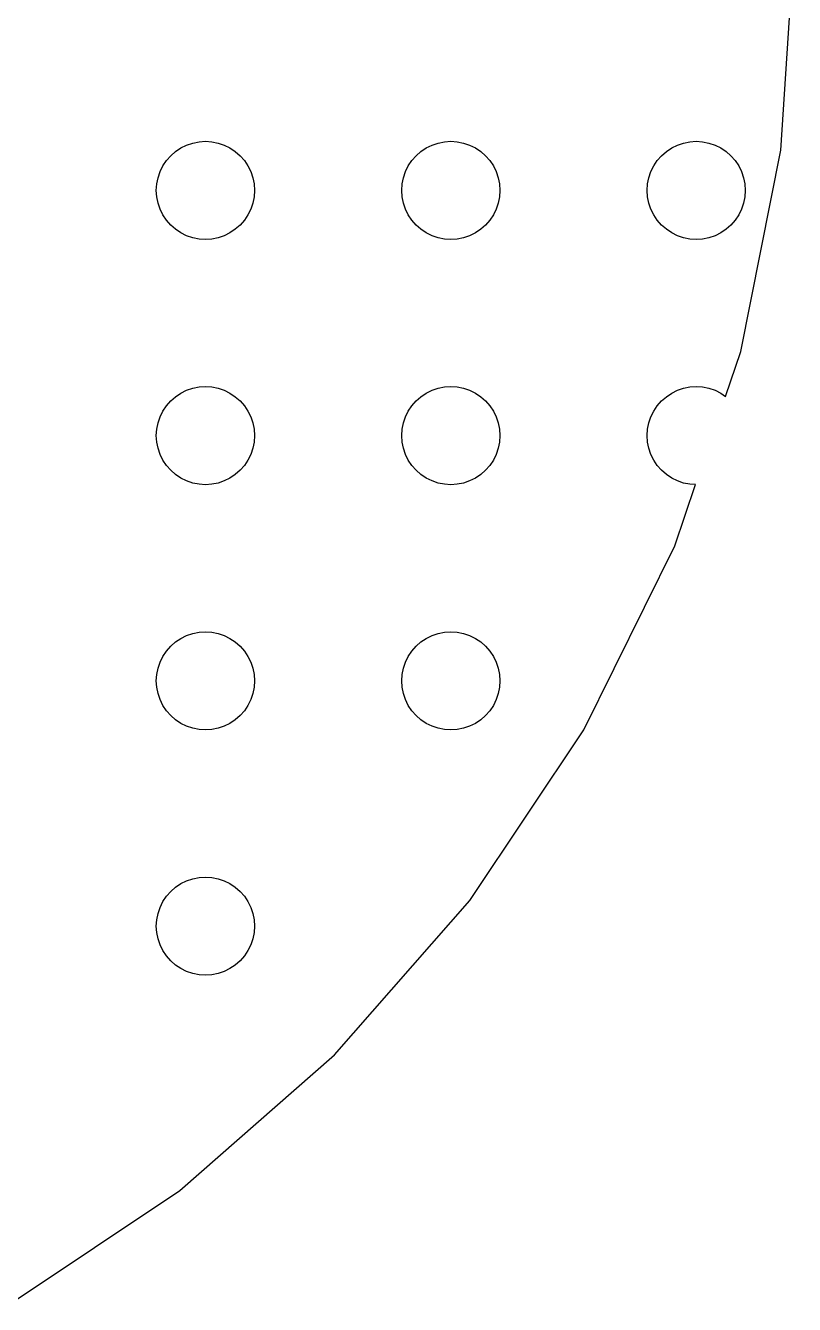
# Model space of a CAD drawing. Header units: metres. Extents: x -96 to 96, y -96 to 96.
# Drawn here: x 49 to 96, y -83.1 to -4.9 of the extents above; entities that cross this region are included whole.
import ezdxf

# ---------------------------------------------------------------- set-up
doc = ezdxf.new("R2010")
doc.units = ezdxf.units.M

msp = doc.modelspace()

# ---------------------------------------------------------------- linework, layer by layer
for p, q in [((95.1787, -12.5305), (96, 0)), ((58.1737, -12.6199), (58.5, -12.4019)), ((58.5, -12.4019), (58.8519, -12.2283)), ((58.8519, -12.2283), (59.2235, -12.1022)), ((59.2235, -12.1022), (59.6084, -12.0257)), ((59.6084, -12.0257), (60, -12)), ((60, -12), (60.3916, -12.0257)), ((60.3916, -12.0257), (60.7765, -12.1022)), ((60.7765, -12.1022), (61.148, -12.2283)), ((61.148, -12.2283), (61.5, -12.4019)), ((61.5, -12.4019), (61.8263, -12.6199)), ((73.1737, -12.6199), (73.5, -12.4019)), ((73.5, -12.4019), (73.8519, -12.2283)), ((73.8519, -12.2283), (74.2235, -12.1022)), ((74.2235, -12.1022), (74.6084, -12.0257)), ((74.6084, -12.0257), (75, -12)), ((75, -12), (75.3916, -12.0257)), ((75.3916, -12.0257), (75.7765, -12.1022)), ((75.7765, -12.1022), (76.148, -12.2283)), ((76.148, -12.2283), (76.5, -12.4019)), ((76.5, -12.4019), (76.8263, -12.6199)), ((88.1737, -12.6199), (88.5, -12.4019)), ((88.5, -12.4019), (88.8519, -12.2283)), ((88.8519, -12.2283), (89.2235, -12.1022)), ((89.2235, -12.1022), (89.6084, -12.0257)), ((89.6084, -12.0257), (90, -12)), ((90, -12), (90.3916, -12.0257)), ((90.3916, -12.0257), (90.7765, -12.1022)), ((90.7765, -12.1022), (91.148, -12.2283)), ((91.148, -12.2283), (91.5, -12.4019)), ((91.5, -12.4019), (91.8263, -12.6199)), ((57.4019, -13.5), (57.6199, -13.1737)), ((57.6199, -13.1737), (57.8787, -12.8787)), ((57.8787, -12.8787), (58.1737, -12.6199)), ((61.8263, -12.6199), (62.1213, -12.8787)), ((62.1213, -12.8787), (62.3801, -13.1737)), ((62.3801, -13.1737), (62.5981, -13.5)), ((72.4019, -13.5), (72.6199, -13.1737)), ((72.6199, -13.1737), (72.8787, -12.8787)), ((72.8787, -12.8787), (73.1737, -12.6199)), ((76.8263, -12.6199), (77.1213, -12.8787)), ((77.1213, -12.8787), (77.3801, -13.1737)), ((77.3801, -13.1737), (77.5981, -13.5)), ((87.4019, -13.5), (87.6199, -13.1737)), ((87.6199, -13.1737), (87.8787, -12.8787)), ((87.8787, -12.8787), (88.1737, -12.6199)), ((91.8263, -12.6199), (92.1213, -12.8787)), ((92.1213, -12.8787), (92.3801, -13.1737)), ((92.3801, -13.1737), (92.5981, -13.5)), ((92.7289, -24.8466), (95.1787, -12.5305)), ((57.1022, -14.2235), (57.2284, -13.8519)), ((57.2284, -13.8519), (57.4019, -13.5)), ((62.5981, -13.5), (62.7716, -13.8519)), ((62.7716, -13.8519), (62.8978, -14.2235)), ((72.1022, -14.2235), (72.2284, -13.8519)), ((72.2284, -13.8519), (72.4019, -13.5)), ((77.5981, -13.5), (77.7716, -13.8519)), ((77.7716, -13.8519), (77.8978, -14.2235)), ((87.1022, -14.2235), (87.2284, -13.8519)), ((87.2284, -13.8519), (87.4019, -13.5)), ((92.5981, -13.5), (92.7716, -13.8519)), ((92.7716, -13.8519), (92.8978, -14.2235)), ((57, -15), (57.0257, -14.6084)), ((57.0257, -14.6084), (57.1022, -14.2235)), ((62.8978, -14.2235), (62.9743, -14.6084)), ((62.9743, -14.6084), (63, -15)), ((72, -15), (72.0257, -14.6084)), ((72.0257, -14.6084), (72.1022, -14.2235)), ((77.8978, -14.2235), (77.9743, -14.6084)), ((77.9743, -14.6084), (78, -15)), ((87, -15), (87.0257, -14.6084)), ((87.0257, -14.6084), (87.1022, -14.2235)), ((92.8978, -14.2235), (92.9743, -14.6084)), ((92.9743, -14.6084), (93, -15)), ((57.0257, -15.3916), (57, -15)), ((57.1022, -15.7764), (57.0257, -15.3916)), ((62.9743, -15.3916), (62.8978, -15.7764)), ((63, -15), (62.9743, -15.3916)), ((72.0257, -15.3916), (72, -15)), ((72.1022, -15.7764), (72.0257, -15.3916)), ((77.9743, -15.3916), (77.8978, -15.7764)), ((78, -15), (77.9743, -15.3916)), ((87.0257, -15.3916), (87, -15)), ((87.1022, -15.7764), (87.0257, -15.3916)), ((92.9743, -15.3916), (92.8978, -15.7764)), ((93, -15), (92.9743, -15.3916)), ((57.2284, -16.148), (57.1022, -15.7764)), ((57.4019, -16.5), (57.2284, -16.148)), ((62.7716, -16.148), (62.5981, -16.5)), ((62.8978, -15.7764), (62.7716, -16.148)), ((72.2284, -16.148), (72.1022, -15.7764)), ((72.4019, -16.5), (72.2284, -16.148)), ((77.7716, -16.148), (77.5981, -16.5)), ((77.8978, -15.7764), (77.7716, -16.148)), ((87.2284, -16.148), (87.1022, -15.7764)), ((87.4019, -16.5), (87.2284, -16.148)), ((92.7716, -16.148), (92.5981, -16.5)), ((92.8978, -15.7764), (92.7716, -16.148)), ((57.6199, -16.8263), (57.4019, -16.5)), ((57.8787, -17.1213), (57.6199, -16.8263)), ((58.1737, -17.3801), (57.8787, -17.1213)), ((62.1213, -17.1213), (61.8263, -17.3801)), ((62.3801, -16.8263), (62.1213, -17.1213)), ((62.5981, -16.5), (62.3801, -16.8263)), ((72.6199, -16.8263), (72.4019, -16.5)), ((72.8787, -17.1213), (72.6199, -16.8263)), ((73.1737, -17.3801), (72.8787, -17.1213)), ((77.1213, -17.1213), (76.8263, -17.3801)), ((77.3801, -16.8263), (77.1213, -17.1213)), ((77.5981, -16.5), (77.3801, -16.8263)), ((87.6199, -16.8263), (87.4019, -16.5)), ((87.8787, -17.1213), (87.6199, -16.8263)), ((88.1737, -17.3801), (87.8787, -17.1213)), ((92.1213, -17.1213), (91.8263, -17.3801)), ((92.3801, -16.8263), (92.1213, -17.1213)), ((92.5981, -16.5), (92.3801, -16.8263)), ((58.5, -17.5981), (58.1737, -17.3801)), ((58.8519, -17.7716), (58.5, -17.5981)), ((59.2235, -17.8978), (58.8519, -17.7716)), ((59.6084, -17.9743), (59.2235, -17.8978)), ((60, -18), (59.6084, -17.9743)), ((60.3916, -17.9743), (60, -18)), ((60.7765, -17.8978), (60.3916, -17.9743)), ((61.148, -17.7716), (60.7765, -17.8978)), ((61.5, -17.5981), (61.148, -17.7716)), ((61.8263, -17.3801), (61.5, -17.5981)), ((73.5, -17.5981), (73.1737, -17.3801)), ((73.8519, -17.7716), (73.5, -17.5981)), ((74.2235, -17.8978), (73.8519, -17.7716)), ((74.6084, -17.9743), (74.2235, -17.8978)), ((75, -18), (74.6084, -17.9743)), ((75.3916, -17.9743), (75, -18)), ((75.7765, -17.8978), (75.3916, -17.9743)), ((76.148, -17.7716), (75.7765, -17.8978)), ((76.5, -17.5981), (76.148, -17.7716)), ((76.8263, -17.3801), (76.5, -17.5981)), ((88.5, -17.5981), (88.1737, -17.3801)), ((88.8519, -17.7716), (88.5, -17.5981)), ((89.2235, -17.8978), (88.8519, -17.7716)), ((89.6084, -17.9743), (89.2235, -17.8978)), ((90, -18), (89.6084, -17.9743)), ((90.3916, -17.9743), (90, -18)), ((90.7765, -17.8978), (90.3916, -17.9743)), ((91.148, -17.7716), (90.7765, -17.8978)), ((91.5, -17.5981), (91.148, -17.7716)), ((91.8263, -17.3801), (91.5, -17.5981)), ((91.7946, -27.5988), (92.7289, -24.8466)), ((58.5, -27.4019), (58.8519, -27.2283)), ((58.8519, -27.2283), (59.2235, -27.1022)), ((59.2235, -27.1022), (59.6084, -27.0257)), ((59.6084, -27.0257), (60, -27)), ((60, -27), (60.3916, -27.0257)), ((60.3916, -27.0257), (60.7765, -27.1022)), ((60.7765, -27.1022), (61.148, -27.2283)), ((61.148, -27.2283), (61.5, -27.4019)), ((73.5, -27.4019), (73.8519, -27.2283)), ((73.8519, -27.2283), (74.2235, -27.1022)), ((74.2235, -27.1022), (74.6084, -27.0257)), ((74.6084, -27.0257), (75, -27)), ((75, -27), (75.3916, -27.0257)), ((75.3916, -27.0257), (75.7765, -27.1022)), ((75.7765, -27.1022), (76.148, -27.2283)), ((76.148, -27.2283), (76.5, -27.4019)), ((88.5, -27.4019), (88.8519, -27.2283)), ((88.8519, -27.2283), (89.2235, -27.1022)), ((89.2235, -27.1022), (89.6084, -27.0257)), ((89.6084, -27.0257), (90, -27)), ((90, -27), (90.3916, -27.0257)), ((90.3916, -27.0257), (90.7765, -27.1022)), ((90.7765, -27.1022), (91.148, -27.2283)), ((91.148, -27.2283), (91.5, -27.4019)), ((57.6199, -28.1737), (57.8787, -27.8787)), ((57.8787, -27.8787), (58.1737, -27.6199)), ((58.1737, -27.6199), (58.5, -27.4019)), ((61.5, -27.4019), (61.8263, -27.6199)), ((61.8263, -27.6199), (62.1213, -27.8787)), ((62.1213, -27.8787), (62.3801, -28.1737)), ((72.6199, -28.1737), (72.8787, -27.8787)), ((72.8787, -27.8787), (73.1737, -27.6199)), ((73.1737, -27.6199), (73.5, -27.4019)), ((76.5, -27.4019), (76.8263, -27.6199)), ((76.8263, -27.6199), (77.1213, -27.8787)), ((77.1213, -27.8787), (77.3801, -28.1737)), ((87.6199, -28.1737), (87.8787, -27.8787)), ((87.8787, -27.8787), (88.1737, -27.6199)), ((88.1737, -27.6199), (88.5, -27.4019)), ((91.5, -27.4019), (91.7946, -27.5988)), ((57.1022, -29.2235), (57.2284, -28.8519)), ((57.2284, -28.8519), (57.4019, -28.5)), ((57.4019, -28.5), (57.6199, -28.1737)), ((62.3801, -28.1737), (62.5981, -28.5)), ((62.5981, -28.5), (62.7716, -28.8519)), ((62.7716, -28.8519), (62.8978, -29.2235)), ((72.1022, -29.2235), (72.2284, -28.8519)), ((72.2284, -28.8519), (72.4019, -28.5)), ((72.4019, -28.5), (72.6199, -28.1737)), ((77.3801, -28.1737), (77.5981, -28.5)), ((77.5981, -28.5), (77.7716, -28.8519)), ((77.7716, -28.8519), (77.8978, -29.2235)), ((87.1022, -29.2235), (87.2284, -28.8519)), ((87.2284, -28.8519), (87.4019, -28.5)), ((87.4019, -28.5), (87.6199, -28.1737)), ((57, -30), (57.0257, -29.6084)), ((57.0257, -29.6084), (57.1022, -29.2235)), ((62.8978, -29.2235), (62.9743, -29.6084)), ((62.9743, -29.6084), (63, -30)), ((72, -30), (72.0257, -29.6084)), ((72.0257, -29.6084), (72.1022, -29.2235)), ((77.8978, -29.2235), (77.9743, -29.6084)), ((77.9743, -29.6084), (78, -30)), ((87, -30), (87.0257, -29.6084)), ((87.0257, -29.6084), (87.1022, -29.2235)), ((57.0257, -30.3916), (57, -30)), ((57.1022, -30.7764), (57.0257, -30.3916)), ((62.9743, -30.3916), (62.8978, -30.7764)), ((63, -30), (62.9743, -30.3916)), ((72.0257, -30.3916), (72, -30)), ((72.1022, -30.7764), (72.0257, -30.3916)), ((77.9743, -30.3916), (77.8978, -30.7764)), ((78, -30), (77.9743, -30.3916)), ((87.0257, -30.3916), (87, -30)), ((87.1022, -30.7764), (87.0257, -30.3916)), ((57.2284, -31.148), (57.1022, -30.7764)), ((57.4019, -31.5), (57.2284, -31.148)), ((62.7716, -31.148), (62.5981, -31.5)), ((62.8978, -30.7764), (62.7716, -31.148)), ((72.2284, -31.148), (72.1022, -30.7764)), ((72.4019, -31.5), (72.2284, -31.148)), ((77.7716, -31.148), (77.5981, -31.5)), ((77.8978, -30.7764), (77.7716, -31.148)), ((87.2284, -31.148), (87.1022, -30.7764)), ((87.4019, -31.5), (87.2284, -31.148)), ((57.6199, -31.8263), (57.4019, -31.5)), ((57.8787, -32.1213), (57.6199, -31.8263)), ((62.3801, -31.8263), (62.1213, -32.1213)), ((62.5981, -31.5), (62.3801, -31.8263)), ((72.6199, -31.8263), (72.4019, -31.5)), ((72.8787, -32.1213), (72.6199, -31.8263)), ((77.3801, -31.8263), (77.1213, -32.1213)), ((77.5981, -31.5), (77.3801, -31.8263)), ((87.6199, -31.8263), (87.4019, -31.5)), ((87.8787, -32.1213), (87.6199, -31.8263)), ((58.1737, -32.3801), (57.8787, -32.1213)), ((58.5, -32.5981), (58.1737, -32.3801)), ((58.8519, -32.7716), (58.5, -32.5981)), ((59.2235, -32.8978), (58.8519, -32.7716)), ((61.148, -32.7716), (60.7765, -32.8978)), ((61.5, -32.5981), (61.148, -32.7716)), ((61.8263, -32.3801), (61.5, -32.5981)), ((62.1213, -32.1213), (61.8263, -32.3801)), ((73.1737, -32.3801), (72.8787, -32.1213)), ((73.5, -32.5981), (73.1737, -32.3801)), ((73.8519, -32.7716), (73.5, -32.5981)), ((74.2235, -32.8978), (73.8519, -32.7716)), ((76.148, -32.7716), (75.7765, -32.8978)), ((76.5, -32.5981), (76.148, -32.7716)), ((76.8263, -32.3801), (76.5, -32.5981)), ((77.1213, -32.1213), (76.8263, -32.3801)), ((88.1737, -32.3801), (87.8787, -32.1213)), ((88.5, -32.5981), (88.1737, -32.3801)), ((88.8519, -32.7716), (88.5, -32.5981)), ((89.2235, -32.8978), (88.8519, -32.7716)), ((59.6084, -32.9743), (59.2235, -32.8978)), ((60, -33), (59.6084, -32.9743)), ((60.3916, -32.9743), (60, -33)), ((60.7765, -32.8978), (60.3916, -32.9743)), ((74.6084, -32.9743), (74.2235, -32.8978)), ((75, -33), (74.6084, -32.9743)), ((75.3916, -32.9743), (75, -33)), ((75.7765, -32.8978), (75.3916, -32.9743)), ((88.6924, -36.7376), (89.962, -32.9975)), ((89.6084, -32.9743), (89.2235, -32.8978)), ((89.962, -32.9975), (89.6084, -32.9743)), ((83.1384, -48), (88.6924, -36.7376)), ((58.5, -42.4019), (58.8519, -42.2284)), ((58.8519, -42.2284), (59.2235, -42.1022)), ((59.2235, -42.1022), (59.6084, -42.0257)), ((59.6084, -42.0257), (60, -42)), ((60, -42), (60.3916, -42.0257)), ((60.3916, -42.0257), (60.7765, -42.1022)), ((60.7765, -42.1022), (61.148, -42.2284)), ((61.148, -42.2284), (61.5, -42.4019)), ((73.5, -42.4019), (73.8519, -42.2284)), ((73.8519, -42.2284), (74.2235, -42.1022)), ((74.2235, -42.1022), (74.6084, -42.0257)), ((74.6084, -42.0257), (75, -42)), ((75, -42), (75.3916, -42.0257)), ((75.3916, -42.0257), (75.7765, -42.1022)), ((75.7765, -42.1022), (76.148, -42.2284)), ((76.148, -42.2284), (76.5, -42.4019)), ((57.6199, -43.1737), (57.8787, -42.8787)), ((57.8787, -42.8787), (58.1737, -42.6199)), ((58.1737, -42.6199), (58.5, -42.4019)), ((61.5, -42.4019), (61.8263, -42.6199)), ((61.8263, -42.6199), (62.1213, -42.8787)), ((62.1213, -42.8787), (62.3801, -43.1737)), ((72.6199, -43.1737), (72.8787, -42.8787)), ((72.8787, -42.8787), (73.1737, -42.6199)), ((73.1737, -42.6199), (73.5, -42.4019)), ((76.5, -42.4019), (76.8263, -42.6199)), ((76.8263, -42.6199), (77.1213, -42.8787)), ((77.1213, -42.8787), (77.3801, -43.1737)), ((57.2284, -43.8519), (57.4019, -43.5)), ((57.4019, -43.5), (57.6199, -43.1737)), ((62.3801, -43.1737), (62.5981, -43.5)), ((62.5981, -43.5), (62.7716, -43.8519)), ((72.2284, -43.8519), (72.4019, -43.5)), ((72.4019, -43.5), (72.6199, -43.1737)), ((77.3801, -43.1737), (77.5981, -43.5)), ((77.5981, -43.5), (77.7716, -43.8519)), ((57.0257, -44.6084), (57.1022, -44.2235)), ((57.1022, -44.2235), (57.2284, -43.8519)), ((62.7716, -43.8519), (62.8978, -44.2235)), ((62.8978, -44.2235), (62.9743, -44.6084)), ((72.0257, -44.6084), (72.1022, -44.2235)), ((72.1022, -44.2235), (72.2284, -43.8519)), ((77.7716, -43.8519), (77.8978, -44.2235)), ((77.8978, -44.2235), (77.9743, -44.6084)), ((57, -45), (57.0257, -44.6084)), ((57.0257, -45.3916), (57, -45)), ((62.9743, -44.6084), (63, -45)), ((63, -45), (62.9743, -45.3916)), ((72, -45), (72.0257, -44.6084)), ((72.0257, -45.3916), (72, -45)), ((77.9743, -44.6084), (78, -45)), ((78, -45), (77.9743, -45.3916)), ((57.1022, -45.7765), (57.0257, -45.3916)), ((57.2284, -46.148), (57.1022, -45.7765)), ((57.4019, -46.5), (57.2284, -46.148)), ((62.7716, -46.148), (62.5981, -46.5)), ((62.8978, -45.7765), (62.7716, -46.148)), ((62.9743, -45.3916), (62.8978, -45.7765)), ((72.1022, -45.7765), (72.0257, -45.3916)), ((72.2284, -46.148), (72.1022, -45.7765)), ((72.4019, -46.5), (72.2284, -46.148)), ((77.7716, -46.148), (77.5981, -46.5)), ((77.8978, -45.7765), (77.7716, -46.148)), ((77.9743, -45.3916), (77.8978, -45.7765)), ((57.6199, -46.8263), (57.4019, -46.5)), ((57.8787, -47.1213), (57.6199, -46.8263)), ((62.3801, -46.8263), (62.1213, -47.1213)), ((62.5981, -46.5), (62.3801, -46.8263)), ((72.6199, -46.8263), (72.4019, -46.5)), ((72.8787, -47.1213), (72.6199, -46.8263)), ((77.3801, -46.8263), (77.1213, -47.1213)), ((77.5981, -46.5), (77.3801, -46.8263)), ((58.1737, -47.3801), (57.8787, -47.1213)), ((58.5, -47.5981), (58.1737, -47.3801)), ((58.8519, -47.7716), (58.5, -47.5981)), ((61.5, -47.5981), (61.148, -47.7716)), ((61.8263, -47.3801), (61.5, -47.5981)), ((62.1213, -47.1213), (61.8263, -47.3801)), ((73.1737, -47.3801), (72.8787, -47.1213)), ((73.5, -47.5981), (73.1737, -47.3801)), ((73.8519, -47.7716), (73.5, -47.5981)), ((76.5, -47.5981), (76.148, -47.7716)), ((76.8263, -47.3801), (76.5, -47.5981)), ((77.1213, -47.1213), (76.8263, -47.3801)), ((59.2235, -47.8978), (58.8519, -47.7716)), ((59.6084, -47.9743), (59.2235, -47.8978)), ((60, -48), (59.6084, -47.9743)), ((60.3916, -47.9743), (60, -48)), ((60.7765, -47.8978), (60.3916, -47.9743)), ((61.148, -47.7716), (60.7765, -47.8978)), ((74.2235, -47.8978), (73.8519, -47.7716)), ((74.6084, -47.9743), (74.2235, -47.8978)), ((75, -48), (74.6084, -47.9743)), ((75.3916, -47.9743), (75, -48)), ((75.7765, -47.8978), (75.3916, -47.9743)), ((76.148, -47.7716), (75.7765, -47.8978)), ((76.1619, -58.4411), (83.1384, -48)), ((59.2235, -57.1022), (59.6084, -57.0257)), ((59.6084, -57.0257), (60, -57)), ((60, -57), (60.3916, -57.0257)), ((60.3916, -57.0257), (60.7765, -57.1022)), ((57.6199, -58.1737), (57.8787, -57.8787)), ((57.8787, -57.8787), (58.1737, -57.6199)), ((58.1737, -57.6199), (58.5, -57.4019)), ((58.5, -57.4019), (58.8519, -57.2284)), ((58.8519, -57.2284), (59.2235, -57.1022)), ((60.7765, -57.1022), (61.148, -57.2284)), ((61.148, -57.2284), (61.5, -57.4019)), ((61.5, -57.4019), (61.8263, -57.6199)), ((61.8263, -57.6199), (62.1213, -57.8787)), ((62.1213, -57.8787), (62.3801, -58.1737)), ((57.2284, -58.8519), (57.4019, -58.5)), ((57.4019, -58.5), (57.6199, -58.1737)), ((62.3801, -58.1737), (62.5981, -58.5)), ((62.5981, -58.5), (62.7716, -58.8519)), ((67.8822, -67.8822), (76.1619, -58.4411)), ((57.0257, -59.6084), (57.1022, -59.2235)), ((57.1022, -59.2235), (57.2284, -58.8519)), ((62.7716, -58.8519), (62.8978, -59.2235)), ((62.8978, -59.2235), (62.9743, -59.6084)), ((57, -60), (57.0257, -59.6084)), ((57.0257, -60.3916), (57, -60)), ((62.9743, -59.6084), (63, -60)), ((63, -60), (62.9743, -60.3916)), ((57.1022, -60.7765), (57.0257, -60.3916)), ((57.2284, -61.148), (57.1022, -60.7765)), ((62.8978, -60.7765), (62.7716, -61.148)), ((62.9743, -60.3916), (62.8978, -60.7765)), ((57.4019, -61.5), (57.2284, -61.148)), ((57.6199, -61.8263), (57.4019, -61.5)), ((62.5981, -61.5), (62.3801, -61.8263)), ((62.7716, -61.148), (62.5981, -61.5)), ((57.8787, -62.1213), (57.6199, -61.8263)), ((58.1737, -62.3801), (57.8787, -62.1213)), ((58.5, -62.5981), (58.1737, -62.3801)), ((61.8263, -62.3801), (61.5, -62.5981)), ((62.1213, -62.1213), (61.8263, -62.3801)), ((62.3801, -61.8263), (62.1213, -62.1213)), ((58.8519, -62.7716), (58.5, -62.5981)), ((59.2235, -62.8978), (58.8519, -62.7716)), ((59.6084, -62.9743), (59.2235, -62.8978)), ((60, -63), (59.6084, -62.9743)), ((60.3916, -62.9743), (60, -63)), ((60.7765, -62.8978), (60.3916, -62.9743)), ((61.148, -62.7716), (60.7765, -62.8978)), ((61.5, -62.5981), (61.148, -62.7716)), ((58.4411, -76.1619), (67.8822, -67.8822)), ((48, -83.1384), (58.4411, -76.1619))]:
    msp.add_line(p, q)

doc.saveas('drawing.dxf')
